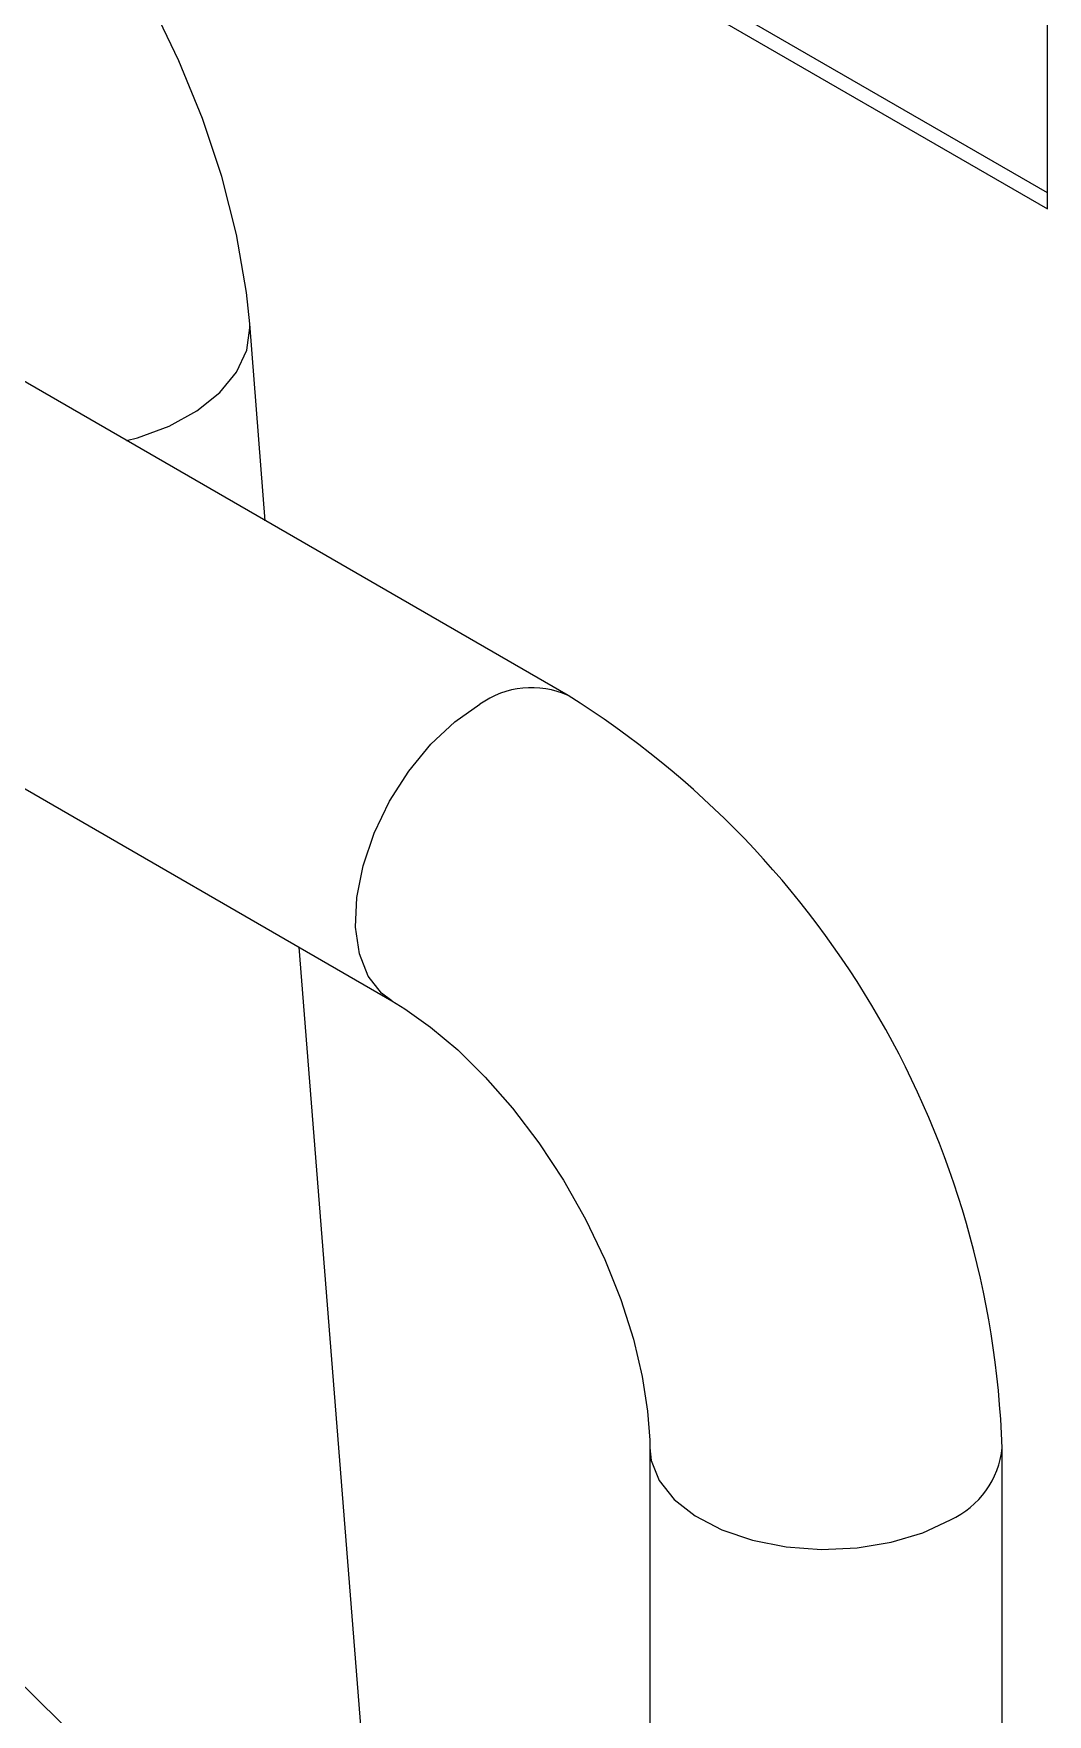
# Model space of a CAD drawing. Header units: millimetres. Extents: x 75 to 2075, y 25 to 1460.
# Drawn here: x 1681.1 to 1767.4, y 984.5 to 1127.5 of the extents above; entities that cross this region are included whole.
import ezdxf

# ---------------------------------------------------------------- set-up
doc = ezdxf.new("R2010")
doc.units = ezdxf.units.MM
doc.header["$LTSCALE"] = 5

msp = doc.modelspace()

# ---------------------------------------------------------------- linework, layer by layer
at = {"color": 7, "linetype": 'Continuous', "lineweight": 25}
for p, q in [((1635.429, 1188.809), (1767.422, 1112.611)), ((1767.422, 1113.972), (1636.607, 1189.49)), ((1767.422, 1112.611), (1767.422, 1180.656)), ((1726.603, 1071.18), (1571.628, 1160.645)), ((1556.63, 1134.663), (1711.604, 1045.199)), ((1700.829, 1086.059), (1699.501, 1102.821)), ((1711.221, 954.897), (1703.705, 1049.758)), ((1733.566, 1007.158), (1733.566, 965.452)), ((1763.566, 965.452), (1763.566, 1007.158))]:
    msp.add_line(p, q, dxfattribs=at)
at = {"color": 7, "linetype": 'Continuous', "lineweight": 25, "flags": 128}
for points in [[(1699.501, 1102.821), (1699.222, 1105.498), (1698.377, 1110.41), (1697.119, 1115.36), (1695.476, 1120.309), (1693.477, 1125.215), (1691.149, 1130.042), (1688.518, 1134.757), (1685.608, 1139.327), (1682.44, 1143.722), (1679.038, 1147.907), (1675.423, 1151.848), (1671.614, 1155.515), (1667.627, 1158.874), (1663.473, 1161.892), (1660.017, 1164.047)], [(1689.013, 1092.88), (1689.932, 1093.125), (1692.634, 1094.115), (1695.005, 1095.413), (1696.948, 1096.966), (1698.383, 1098.71), (1699.251, 1100.574), (1699.518, 1102.481), (1699.501, 1102.826)], [(1711.602, 1045.2), (1710.716, 1045.85), (1709.581, 1047.298), (1708.835, 1049.192), (1708.51, 1051.454), (1708.619, 1053.992), (1709.157, 1056.701), (1710.102, 1059.472), (1711.416, 1062.19), (1713.044, 1064.744), (1714.92, 1067.03), (1716.968, 1068.954), (1719.103, 1070.438)], [(1711.604, 1045.199), (1712.707, 1044.524), (1714.906, 1042.96), (1717.211, 1041.014), (1719.559, 1038.7), (1721.883, 1036.05), (1724.118, 1033.113), (1726.205, 1029.944), (1728.093, 1026.613), (1729.737, 1023.192), (1731.104, 1019.765), (1732.17, 1016.415), (1732.929, 1013.226), (1733.385, 1010.279), (1733.558, 1007.809), (1733.566, 1007.158)], [(1733.566, 1007.156), (1733.686, 1006.064), (1734.372, 1004.358), (1735.639, 1002.766), (1737.436, 1001.353), (1739.688, 1000.179), (1742.303, 999.29), (1745.175, 998.723), (1748.186, 998.502), (1751.212, 998.635), (1754.13, 999.117), (1756.82, 999.928), (1759.173, 1001.035)], [(1685.371, 981.859), (1679.347, 987.77)]]:
    msp.add_lwpolyline(points, dxfattribs=at)
at = {"color": 7, "linetype": 'Continuous', "lineweight": 25}
for centre, radius, start, end in [((1723.492, 1064.351), 7.504, 65.50949, 125.79555), ((1684.929, 1004.438), 78.684, 1.9812, 58.01935), ((1756.097, 1007.88), 7.504, 294.19662, 354.48833)]:
    msp.add_arc(centre, radius, start, end, dxfattribs=at)

doc.saveas('drawing.dxf')
